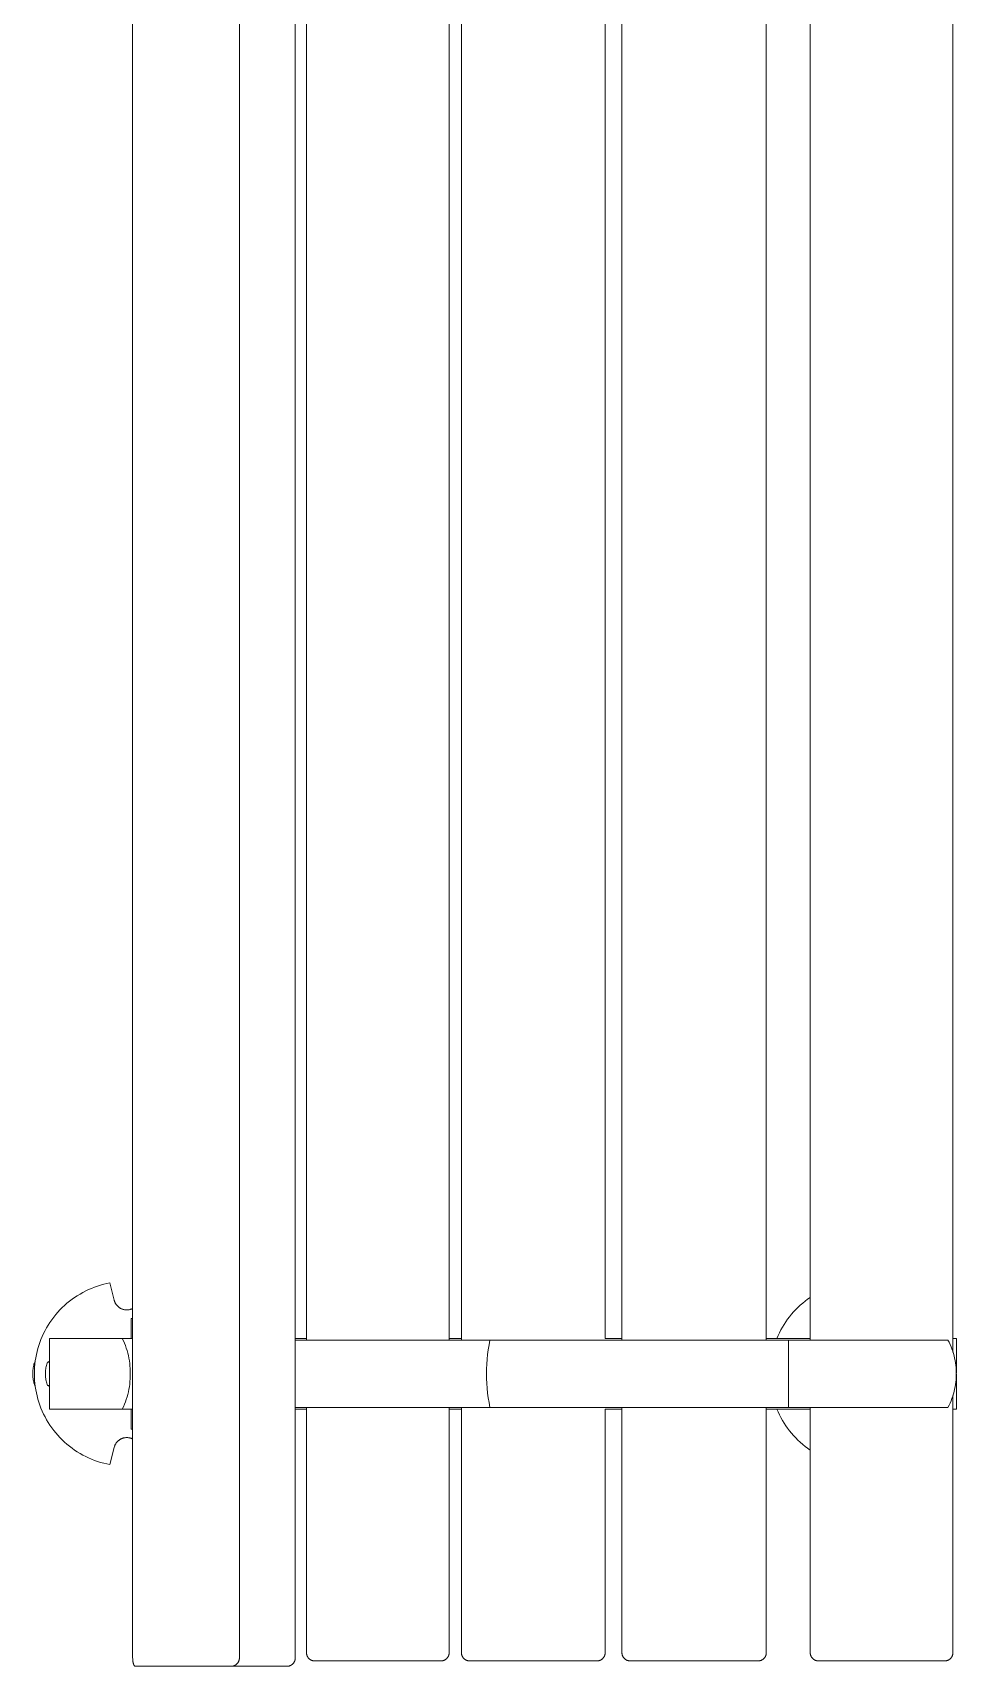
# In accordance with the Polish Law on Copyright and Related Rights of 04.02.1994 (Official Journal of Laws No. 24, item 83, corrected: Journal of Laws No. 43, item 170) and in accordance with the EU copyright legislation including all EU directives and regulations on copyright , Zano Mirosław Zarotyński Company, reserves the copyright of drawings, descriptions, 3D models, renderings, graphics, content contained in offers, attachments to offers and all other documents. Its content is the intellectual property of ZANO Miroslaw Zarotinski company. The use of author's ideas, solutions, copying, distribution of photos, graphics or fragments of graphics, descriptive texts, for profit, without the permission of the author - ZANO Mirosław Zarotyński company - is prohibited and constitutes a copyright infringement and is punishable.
# Model space of a CAD drawing. Header units: millimetres. Extents: x -209 to 4251, y 50 to 3279.
# Drawn here: x -121 to 429, y 50 to 1023 of the extents above; entities that cross this region are included whole.
import ezdxf

# ---------------------------------------------------------------- set-up
doc = ezdxf.new("R2010")
doc.units = ezdxf.units.MM
doc.layers.add('ZANO_R', color=7, linetype='Continuous', lineweight=0)

msp = doc.modelspace()

# ---------------------------------------------------------------- linework, layer by layer
at = {"layer": 'ZANO_R'}
for p, q in [((-61.42, 55.18), (-61.42, 1845.18)), ((2.13, 55.18), (2.13, 1845.18)), ((35.4, 55.18), (35.4, 1845.18)), ((427.04, 1669.48), (427.04, 237.24)), ((42.06, 244.36), (42.06, 1662.36)), ((127.06, 1662.36), (127.06, 244.36)), ((134.33, 1662.36), (134.33, 244.36)), ((219.96, 245.36), (219.96, 1661.36)), ((229.92, 1662.36), (229.92, 244.36)), ((315.9, 244.36), (315.9, 1662.36)), ((342.04, 244.36), (342.04, 1662.36)), ((-92.75, 271.83), (-91.09, 272.76)), ((-91.09, 272.76), (-89.39, 273.64)), ((-89.39, 273.64), (-87.67, 274.46)), ((-87.67, 274.46), (-85.91, 275.22)), ((-85.91, 275.22), (-84.14, 275.91)), ((-84.14, 275.91), (-82.34, 276.55)), ((-82.34, 276.55), (-80.52, 277.12)), ((-80.52, 277.12), (-78.68, 277.63)), ((-78.68, 277.63), (-76.82, 278.07)), ((-76.82, 278.07), (-74.95, 278.45)), ((-74.95, 278.45), (-72.45, 268.23)), ((-104.7, 262.39), (-103.35, 263.75)), ((-103.35, 263.75), (-101.96, 265.06)), ((-101.96, 265.06), (-100.53, 266.32)), ((-100.53, 266.32), (-99.05, 267.53)), ((-99.05, 267.53), (-97.53, 268.68)), ((-97.53, 268.68), (-95.98, 269.79)), ((-95.98, 269.79), (-94.38, 270.84)), ((-94.38, 270.84), (-92.75, 271.83)), ((-72.45, 268.23), (-72.38, 267.97)), ((-72.38, 267.97), (-72.3, 267.71)), ((-72.3, 267.71), (-72.22, 267.46)), ((-72.22, 267.46), (-72.12, 267.21)), ((-72.12, 267.21), (-72.02, 266.96)), ((-72.02, 266.96), (-71.91, 266.72)), ((-71.91, 266.72), (-71.79, 266.48)), ((-71.79, 266.48), (-71.66, 266.24)), ((-71.66, 266.24), (-71.52, 266.01)), ((-71.52, 266.01), (-71.37, 265.79)), ((-71.37, 265.79), (-71.22, 265.57)), ((-71.22, 265.57), (-71.06, 265.35)), ((-71.06, 265.35), (-70.89, 265.14)), ((-70.89, 265.14), (-70.72, 264.94)), ((-70.72, 264.94), (-70.54, 264.74)), ((-70.54, 264.74), (-70.35, 264.55)), ((-70.35, 264.55), (-70.15, 264.37)), ((-70.15, 264.37), (-69.95, 264.19)), ((-69.95, 264.19), (-69.75, 264.02)), ((-69.75, 264.02), (-69.53, 263.86)), ((-69.53, 263.86), (-69.31, 263.7)), ((-69.31, 263.7), (-69.09, 263.56)), ((-69.09, 263.56), (-68.86, 263.42)), ((-68.86, 263.42), (-68.63, 263.29)), ((-68.63, 263.29), (-68.39, 263.16)), ((-68.39, 263.16), (-68.15, 263.05)), ((-68.15, 263.05), (-67.9, 262.94)), ((-67.9, 262.94), (-67.65, 262.84)), ((-67.65, 262.84), (-67.4, 262.75)), ((-67.4, 262.75), (-67.14, 262.67)), ((-67.14, 262.67), (-66.88, 262.6)), ((-63.17, 262.57), (-62.91, 262.64)), ((-62.91, 262.64), (-62.65, 262.72)), ((-62.65, 262.72), (-62.4, 262.8)), ((-62.4, 262.8), (-62.15, 262.9)), ((-62.15, 262.9), (-61.9, 263)), ((-61.9, 263), (-61.66, 263.11)), ((-61.66, 263.11), (-61.42, 263.23)), ((333.42, 262.57), (334.75, 263.9)), ((334.75, 263.9), (336.12, 265.18)), ((336.12, 265.18), (337.54, 266.42)), ((337.54, 266.42), (339, 267.61)), ((339, 267.61), (340.5, 268.74)), ((340.5, 268.74), (342.04, 269.83)), ((-112.68, 251.72), (-111.7, 253.36)), ((-111.7, 253.36), (-110.67, 254.96)), ((-110.67, 254.96), (-109.58, 256.53)), ((-109.58, 256.53), (-108.44, 258.06)), ((-108.44, 258.06), (-107.24, 259.55)), ((-107.24, 259.55), (-105.99, 260.99)), ((-105.99, 260.99), (-104.7, 262.39)), ((-66.88, 262.6), (-66.62, 262.54)), ((-66.62, 262.54), (-66.36, 262.49)), ((-66.36, 262.49), (-66.1, 262.44)), ((-66.1, 262.44), (-65.83, 262.41)), ((-65.83, 262.41), (-65.56, 262.38)), ((-65.56, 262.38), (-65.3, 262.37)), ((-65.3, 262.37), (-65.03, 262.36)), ((-65.03, 262.36), (-64.76, 262.36)), ((-64.76, 262.36), (-64.49, 262.38)), ((-64.49, 262.38), (-64.23, 262.4)), ((-64.23, 262.4), (-63.96, 262.43)), ((-63.96, 262.43), (-63.69, 262.47)), ((-63.69, 262.47), (-63.43, 262.52)), ((-63.43, 262.52), (-63.17, 262.57)), ((-61.42, 257.36), (-62.32, 257.36)), ((-62.32, 257.36), (-62.32, 245.36)), ((325.49, 252.1), (326.47, 253.7)), ((326.47, 253.7), (327.5, 255.28)), ((327.5, 255.28), (328.58, 256.82)), ((328.58, 256.82), (329.72, 258.31)), ((329.72, 258.31), (330.9, 259.77)), ((330.9, 259.77), (332.14, 261.19)), ((332.14, 261.19), (333.42, 262.57)), ((-116.69, 243.07), (-116.01, 244.85)), ((-116.01, 244.85), (-115.27, 246.61)), ((-115.27, 246.61), (-114.46, 248.34)), ((-114.46, 248.34), (-113.6, 250.05)), ((-113.6, 250.05), (-112.68, 251.72)), ((-67.6, 245.36), (-110.96, 245.36)), ((-110.96, 224.36), (-110.96, 245.36)), ((-61.42, 245.36), (-67.6, 245.36)), ((-67.6, 245.36), (-66.93, 243.96)), ((-66.93, 243.96), (-66.31, 242.53)), ((42.06, 245.36), (35.4, 245.36)), ((151.32, 244.36), (35.4, 244.36)), ((134.33, 245.36), (127.06, 245.36)), ((150.77, 241.54), (151.32, 244.36)), ((151.32, 244.36), (329.04, 244.36)), ((229.26, 245.36), (219.96, 245.36)), ((229.26, 245.36), (229.92, 245.36)), ((315.9, 245.36), (329.04, 245.36)), ((322.15, 245.36), (322.9, 247.09)), ((322.9, 247.09), (323.71, 248.79)), ((323.71, 248.79), (324.57, 250.46)), ((324.57, 250.46), (325.49, 252.1)), ((329.04, 245.36), (342.04, 245.36)), ((329.04, 244.36), (329.04, 204.36)), ((424.03, 244.36), (329.04, 244.36)), ((424.69, 243.08), (424.04, 244.36)), ((427.04, 245.36), (429.04, 245.36)), ((429.04, 245.36), (429.04, 224.69)), ((-119.44, 231.97), (-119.14, 233.86)), ((-119.14, 233.86), (-118.78, 235.73)), ((-118.78, 235.73), (-118.35, 237.59)), ((-118.35, 237.59), (-117.86, 239.44)), ((-117.86, 239.44), (-117.31, 241.26)), ((-117.31, 241.26), (-116.69, 243.07)), ((-66.31, 242.53), (-65.75, 241.09)), ((-65.75, 241.09), (-65.23, 239.63)), ((-65.23, 239.63), (-64.76, 238.15)), ((-64.76, 238.15), (-64.34, 236.65)), ((-64.34, 236.65), (-63.97, 235.14)), ((-63.97, 235.14), (-63.65, 233.62)), ((-63.65, 233.62), (-63.39, 232.09)), ((149.63, 232.98), (149.92, 235.85)), ((149.92, 235.85), (150.3, 238.7)), ((150.3, 238.7), (150.77, 241.54)), ((425.3, 241.78), (424.69, 243.08)), ((425.87, 240.46), (425.3, 241.78)), ((426.39, 239.13), (425.87, 240.46)), ((426.87, 237.77), (426.39, 239.13)), ((427.3, 236.4), (426.87, 237.77)), ((427.68, 235.02), (427.3, 236.4)), ((428.02, 233.62), (427.68, 235.02)), ((428.3, 232.21), (428.02, 233.62)), ((-120.95, 225.07), (-120.96, 224.36)), ((-120.96, 224.36), (-120.95, 223.65)), ((-120.91, 225.79), (-120.95, 225.07)), ((-120.85, 226.5), (-120.91, 225.79)), ((-120.76, 227.21), (-120.85, 226.5)), ((-120.65, 227.91), (-120.76, 227.21)), ((-120.52, 228.61), (-120.65, 227.91)), ((-120.36, 229.31), (-120.52, 228.61)), ((-120.18, 230), (-120.36, 229.31)), ((-119.97, 230.68), (-120.18, 230)), ((-119.74, 231.36), (-119.97, 230.68)), ((-119.97, 224.36), (-119.94, 226.27)), ((-119.94, 222.45), (-119.97, 224.36)), ((-119.94, 226.27), (-119.84, 228.18)), ((-119.84, 228.18), (-119.67, 230.08)), ((-119.51, 231.47), (-119.74, 231.36)), ((-119.52, 231.36), (-119.74, 231.36)), ((-119.67, 230.08), (-119.44, 231.97)), ((-113.37, 225.07), (-113.38, 224.36)), ((-113.38, 224.36), (-113.37, 223.65)), ((-113.33, 225.79), (-113.37, 225.07)), ((-113.27, 226.5), (-113.33, 225.79)), ((-113.19, 227.21), (-113.27, 226.5)), ((-113.08, 227.91), (-113.19, 227.21)), ((-112.95, 228.61), (-113.08, 227.91)), ((-112.79, 229.31), (-112.95, 228.61)), ((-112.61, 230), (-112.79, 229.31)), ((-112.41, 230.68), (-112.61, 230)), ((-112.18, 231.36), (-112.41, 230.68)), ((-110.96, 231.95), (-112.18, 231.36)), ((-110.96, 231.36), (-112.18, 231.36)), ((-110.96, 224.36), (-110.96, 203.36)), ((-63.39, 232.09), (-63.18, 230.56)), ((-63.18, 230.56), (-63.02, 229.01)), ((-63.02, 229.01), (-62.91, 227.46)), ((-62.91, 227.46), (-62.85, 225.91)), ((-62.85, 225.91), (-62.85, 224.36)), ((-62.85, 224.36), (-62.85, 222.81)), ((149.27, 224.36), (149.31, 227.24)), ((149.27, 224.36), (149.31, 221.48)), ((149.31, 227.24), (149.42, 230.11)), ((149.42, 230.11), (149.63, 232.98)), ((428.55, 230.8), (428.3, 232.21)), ((428.74, 229.38), (428.55, 230.8)), ((428.88, 227.95), (428.74, 229.38)), ((428.98, 226.51), (428.88, 227.95)), ((429.03, 225.08), (428.98, 226.51)), ((429.03, 223.64), (429.03, 225.08)), ((429.04, 224.03), (429.04, 203.36)), ((-120.95, 223.65), (-120.91, 222.93)), ((-120.91, 222.93), (-120.85, 222.22)), ((-120.85, 222.22), (-120.76, 221.51)), ((-120.76, 221.51), (-120.65, 220.81)), ((-120.65, 220.81), (-120.52, 220.11)), ((-120.52, 220.11), (-120.36, 219.41)), ((-120.36, 219.41), (-120.18, 218.72)), ((-120.18, 218.72), (-119.97, 218.04)), ((-119.97, 218.04), (-119.74, 217.36)), ((-119.84, 220.55), (-119.94, 222.45)), ((-119.67, 218.64), (-119.84, 220.55)), ((-119.74, 217.36), (-119.52, 217.36)), ((-119.74, 217.36), (-119.51, 217.25)), ((-119.44, 216.75), (-119.67, 218.64)), ((-119.14, 214.86), (-119.44, 216.75)), ((-118.78, 212.99), (-119.14, 214.86)), ((-113.37, 223.65), (-113.33, 222.93)), ((-113.33, 222.93), (-113.27, 222.22)), ((-113.27, 222.22), (-113.19, 221.52)), ((-113.19, 221.52), (-113.08, 220.81)), ((-113.08, 220.81), (-112.95, 220.11)), ((-112.95, 220.11), (-112.79, 219.41)), ((-112.79, 219.41), (-112.61, 218.72)), ((-112.61, 218.72), (-112.41, 218.04)), ((-112.41, 218.04), (-112.18, 217.36)), ((-112.18, 217.36), (-110.96, 217.36)), ((-112.18, 217.36), (-110.96, 216.77)), ((-63.65, 215.1), (-63.97, 213.58)), ((-63.39, 216.63), (-63.65, 215.1)), ((-63.18, 218.16), (-63.39, 216.63)), ((-63.02, 219.71), (-63.18, 218.16)), ((-62.91, 221.26), (-63.02, 219.71)), ((-62.85, 222.81), (-62.91, 221.26)), ((149.31, 221.48), (149.42, 218.61)), ((149.42, 218.61), (149.63, 215.74)), ((149.63, 215.74), (149.92, 212.88)), ((427.68, 213.71), (428.02, 215.1)), ((428.02, 215.1), (428.3, 216.51)), ((428.3, 216.51), (428.55, 217.92)), ((428.55, 217.92), (428.74, 219.35)), ((428.74, 219.35), (428.88, 220.77)), ((428.88, 220.77), (428.98, 222.21)), ((428.98, 222.21), (429.03, 223.64)), ((-118.35, 211.13), (-118.78, 212.99)), ((-117.86, 209.28), (-118.35, 211.13)), ((-117.31, 207.46), (-117.86, 209.28)), ((-116.69, 205.65), (-117.31, 207.46)), ((-116.01, 203.87), (-116.69, 205.65)), ((-66.93, 204.76), (-67.6, 203.36)), ((-66.31, 206.19), (-66.93, 204.76)), ((-65.75, 207.63), (-66.31, 206.19)), ((-65.23, 209.1), (-65.75, 207.63)), ((-64.76, 210.58), (-65.23, 209.1)), ((-64.34, 212.07), (-64.76, 210.58)), ((-63.97, 213.58), (-64.34, 212.07)), ((151.32, 204.36), (35.4, 204.36)), ((42.06, 58.36), (42.06, 204.36)), ((127.06, 204.36), (127.06, 58.36)), ((134.33, 204.36), (134.33, 58.36)), ((149.92, 212.88), (150.3, 210.02)), ((150.3, 210.02), (150.77, 207.18)), ((150.77, 207.18), (151.32, 204.36)), ((151.32, 204.36), (329.04, 204.36)), ((229.92, 204.36), (229.92, 58.36)), ((315.9, 58.36), (315.9, 204.36)), ((329.04, 204.36), (424.03, 204.36)), ((342.04, 58.36), (342.04, 204.36)), ((424.04, 204.36), (424.69, 205.64)), ((424.69, 205.64), (425.3, 206.94)), ((425.3, 206.94), (425.87, 208.26)), ((425.87, 208.26), (426.39, 209.6)), ((426.39, 209.6), (426.87, 210.95)), ((426.87, 210.95), (427.3, 212.32)), ((427.04, 211.48), (427.04, 58.36)), ((427.3, 212.32), (427.68, 213.71)), ((-115.27, 202.11), (-116.01, 203.87)), ((-114.46, 200.38), (-115.27, 202.11)), ((-113.6, 198.67), (-114.46, 200.38)), ((-112.68, 197), (-113.6, 198.67)), ((-111.7, 195.36), (-112.68, 197)), ((-110.67, 193.76), (-111.7, 195.36)), ((-103.36, 203.36), (-110.96, 203.36)), ((-103.06, 203.36), (-103.36, 203.36)), ((-102.96, 203.36), (-103.06, 203.36)), ((-102.69, 203.36), (-102.96, 203.36)), ((-102.57, 203.36), (-102.69, 203.36)), ((-102.47, 203.36), (-102.57, 203.36)), ((-102.18, 203.36), (-102.47, 203.36)), ((-101.88, 203.36), (-102.18, 203.36)), ((-101.79, 203.36), (-101.88, 203.36)), ((-101.78, 203.36), (-101.79, 203.36)), ((-101.4, 203.36), (-101.78, 203.36)), ((-101.3, 203.36), (-101.4, 203.36)), ((-101.01, 203.36), (-101.3, 203.36)), ((-100.72, 203.36), (-101.01, 203.36)), ((-100.62, 203.36), (-100.72, 203.36)), ((-100.61, 203.36), (-100.62, 203.36)), ((-100.23, 203.36), (-100.61, 203.36)), ((-100.09, 203.36), (-100.23, 203.36)), ((-99.84, 203.36), (-100.09, 203.36)), ((-99.58, 203.36), (-99.84, 203.36)), ((-99.45, 203.36), (-99.58, 203.36)), ((-99.07, 203.36), (-99.45, 203.36)), ((-99.45, 203.36), (-99.45, 203.36)), ((-98.79, 203.36), (-99.07, 203.36)), ((-98.68, 203.36), (-98.79, 203.36)), ((-98.44, 203.36), (-98.68, 203.36)), ((-98.3, 203.36), (-98.44, 203.36)), ((-97.92, 203.36), (-98.3, 203.36)), ((-98.3, 203.36), (-98.3, 203.36)), ((-97.88, 203.36), (-97.92, 203.36)), ((-97.53, 203.36), (-97.88, 203.36)), ((-97.32, 203.36), (-97.53, 203.36)), ((-97.15, 203.36), (-97.32, 203.36)), ((-96.77, 203.36), (-97.15, 203.36)), ((-97.15, 203.36), (-97.15, 203.36)), ((-96.69, 203.36), (-96.77, 203.36)), ((-96.39, 203.36), (-96.69, 203.36)), ((-96.21, 203.36), (-96.39, 203.36)), ((-96.02, 203.36), (-96.21, 203.36)), ((-95.66, 203.36), (-96.02, 203.36)), ((-95.64, 203.36), (-95.66, 203.36)), ((-95.44, 203.36), (-95.64, 203.36)), ((-95.26, 203.36), (-95.44, 203.36)), ((-95.12, 203.36), (-95.26, 203.36)), ((-94.89, 203.36), (-95.12, 203.36)), ((-94.58, 203.36), (-94.89, 203.36)), ((-94.51, 203.36), (-94.58, 203.36)), ((-94.19, 203.36), (-94.51, 203.36)), ((-94.14, 203.36), (-94.19, 203.36)), ((-94.04, 203.36), (-94.14, 203.36)), ((-93.77, 203.36), (-94.04, 203.36)), ((-93.51, 203.36), (-93.77, 203.36)), ((-93.4, 203.36), (-93.51, 203.36)), ((-93.39, 203.36), (-93.4, 203.36)), ((-93.03, 203.36), (-93.39, 203.36)), ((-92.95, 203.36), (-93.03, 203.36)), ((-92.66, 203.36), (-92.95, 203.36)), ((-92.45, 203.36), (-92.66, 203.36)), ((-92.29, 203.36), (-92.45, 203.36)), ((-91.93, 203.36), (-92.29, 203.36)), ((-92.29, 203.36), (-92.29, 203.36)), ((-91.72, 203.36), (-91.93, 203.36)), ((-91.56, 203.36), (-91.72, 203.36)), ((-91.41, 203.36), (-91.56, 203.36)), ((-91.2, 203.36), (-91.41, 203.36)), ((-90.89, 203.36), (-91.2, 203.36)), ((-90.83, 203.36), (-90.89, 203.36)), ((-90.49, 203.36), (-90.83, 203.36)), ((-90.47, 203.36), (-90.49, 203.36)), ((-90.38, 203.36), (-90.47, 203.36)), ((-90.11, 203.36), (-90.38, 203.36)), ((-89.88, 203.36), (-90.11, 203.36)), ((-89.75, 203.36), (-89.88, 203.36)), ((-89.4, 203.36), (-89.75, 203.36)), ((-89.75, 203.36), (-89.75, 203.36)), ((-89.27, 203.36), (-89.4, 203.36)), ((-89.04, 203.36), (-89.27, 203.36)), ((-88.87, 203.36), (-89.04, 203.36)), ((-88.68, 203.36), (-88.87, 203.36)), ((-88.38, 203.36), (-88.68, 203.36)), ((-88.33, 203.36), (-88.38, 203.36)), ((-88.05, 203.36), (-88.33, 203.36)), ((-87.98, 203.36), (-88.05, 203.36)), ((-87.89, 203.36), (-87.98, 203.36)), ((-87.62, 203.36), (-87.89, 203.36)), ((-87.4, 203.36), (-87.62, 203.36)), ((-87.27, 203.36), (-87.4, 203.36)), ((-86.93, 203.36), (-87.27, 203.36)), ((-87.27, 203.36), (-87.27, 203.36)), ((-86.84, 203.36), (-86.93, 203.36)), ((-86.58, 203.36), (-86.84, 203.36)), ((-86.44, 203.36), (-86.58, 203.36)), ((-86.23, 203.36), (-86.44, 203.36)), ((-86.15, 203.36), (-86.23, 203.36)), ((-85.89, 203.36), (-86.15, 203.36)), ((-85.63, 203.36), (-85.89, 203.36)), ((-85.54, 203.36), (-85.63, 203.36)), ((-85.49, 203.36), (-85.54, 203.36)), ((-85.2, 203.36), (-85.49, 203.36)), ((-85.03, 203.36), (-85.2, 203.36)), ((-84.86, 203.36), (-85.03, 203.36)), ((-84.56, 203.36), (-84.86, 203.36)), ((-84.52, 203.36), (-84.56, 203.36)), ((-84.43, 203.36), (-84.52, 203.36)), ((-84.18, 203.36), (-84.43, 203.36)), ((-84.11, 203.36), (-84.18, 203.36)), ((-83.85, 203.36), (-84.11, 203.36)), ((-83.69, 203.36), (-83.85, 203.36)), ((-83.51, 203.36), (-83.69, 203.36)), ((-83.23, 203.36), (-83.51, 203.36)), ((-83.18, 203.36), (-83.23, 203.36)), ((-83.14, 203.36), (-83.18, 203.36)), ((-82.85, 203.36), (-83.14, 203.36)), ((-82.76, 203.36), (-82.85, 203.36)), ((-82.52, 203.36), (-82.76, 203.36)), ((-82.32, 203.36), (-82.52, 203.36)), ((-82.19, 203.36), (-82.32, 203.36)), ((-82.04, 203.36), (-82.19, 203.36)), ((-81.86, 203.36), (-82.04, 203.36)), ((-81.76, 203.36), (-81.86, 203.36)), ((-81.53, 203.36), (-81.76, 203.36)), ((-81.45, 203.36), (-81.53, 203.36)), ((-81.21, 203.36), (-81.45, 203.36)), ((-81.02, 203.36), (-81.21, 203.36)), ((-80.89, 203.36), (-81.02, 203.36)), ((-80.6, 203.36), (-80.89, 203.36)), ((-80.56, 203.36), (-80.6, 203.36)), ((-80.39, 203.36), (-80.56, 203.36)), ((-80.24, 203.36), (-80.39, 203.36)), ((-80.04, 203.36), (-80.24, 203.36)), ((-79.93, 203.36), (-80.04, 203.36)), ((-79.77, 203.36), (-79.93, 203.36)), ((-79.61, 203.36), (-79.77, 203.36)), ((-79.36, 203.36), (-79.61, 203.36)), ((-79.29, 203.36), (-79.36, 203.36)), ((-79.02, 203.36), (-79.29, 203.36)), ((-78.98, 203.36), (-79.02, 203.36)), ((-78.84, 203.36), (-78.98, 203.36)), ((-78.67, 203.36), (-78.84, 203.36)), ((-78.5, 203.36), (-78.67, 203.36)), ((-78.36, 203.36), (-78.5, 203.36)), ((-78.16, 203.36), (-78.36, 203.36)), ((-78.05, 203.36), (-78.16, 203.36)), ((-77.77, 203.36), (-78.05, 203.36)), ((-77.74, 203.36), (-77.77, 203.36)), ((-77.64, 203.36), (-77.74, 203.36)), ((-77.44, 203.36), (-77.64, 203.36)), ((-77.34, 203.36), (-77.44, 203.36)), ((-77.13, 203.36), (-77.34, 203.36)), ((-76.98, 203.36), (-77.13, 203.36)), ((-76.83, 203.36), (-76.98, 203.36)), ((-76.79, 203.36), (-76.83, 203.36)), ((-76.53, 203.36), (-76.79, 203.36)), ((-76.45, 203.36), (-76.53, 203.36)), ((-76.23, 203.36), (-76.45, 203.36)), ((-76.17, 203.36), (-76.23, 203.36)), ((-75.93, 203.36), (-76.17, 203.36)), ((-75.87, 203.36), (-75.93, 203.36)), ((-75.34, 203.36), (-75.87, 203.36)), ((-75.26, 203.36), (-75.34, 203.36)), ((-75.05, 203.36), (-75.26, 203.36)), ((-67.6, 203.36), (-75.05, 203.36)), ((-75.05, 203.36), (-75.05, 203.36)), ((-61.42, 203.36), (-67.6, 203.36)), ((-62.32, 203.36), (-62.32, 191.36)), ((42.06, 203.36), (35.4, 203.36)), ((134.33, 203.36), (127.06, 203.36)), ((219.96, 58.36), (219.96, 203.36)), ((228.93, 203.36), (219.96, 203.36)), ((229.92, 203.36), (228.93, 203.36)), ((329.04, 203.36), (315.9, 203.36)), ((322.9, 201.63), (322.15, 203.36)), ((323.71, 199.94), (322.9, 201.63)), ((324.57, 198.27), (323.71, 199.94)), ((325.49, 196.62), (324.57, 198.27)), ((326.47, 195.02), (325.49, 196.62)), ((327.5, 193.44), (326.47, 195.02)), ((342.04, 203.36), (329.04, 203.36)), ((429.04, 203.36), (427.04, 203.36)), ((-109.58, 192.19), (-110.67, 193.76)), ((-108.44, 190.66), (-109.58, 192.19)), ((-107.24, 189.17), (-108.44, 190.66)), ((-105.99, 187.73), (-107.24, 189.17)), ((-104.7, 186.33), (-105.99, 187.73)), ((-103.35, 184.97), (-104.7, 186.33)), ((-101.96, 183.66), (-103.35, 184.97)), ((-69.53, 184.86), (-69.75, 184.7)), ((-69.31, 185.02), (-69.53, 184.86)), ((-69.09, 185.16), (-69.31, 185.02)), ((-68.86, 185.3), (-69.09, 185.16)), ((-68.63, 185.44), (-68.86, 185.3)), ((-68.39, 185.56), (-68.63, 185.44)), ((-68.15, 185.67), (-68.39, 185.56)), ((-67.9, 185.78), (-68.15, 185.67)), ((-67.65, 185.88), (-67.9, 185.78)), ((-67.4, 185.97), (-67.65, 185.88)), ((-67.14, 186.05), (-67.4, 185.97)), ((-66.88, 186.12), (-67.14, 186.05)), ((-66.62, 186.18), (-66.88, 186.12)), ((-66.36, 186.23), (-66.62, 186.18)), ((-66.1, 186.28), (-66.36, 186.23)), ((-65.83, 186.31), (-66.1, 186.28)), ((-65.56, 186.34), (-65.83, 186.31)), ((-65.3, 186.35), (-65.56, 186.34)), ((-65.03, 186.36), (-65.3, 186.35)), ((-64.76, 186.36), (-65.03, 186.36)), ((-64.49, 186.35), (-64.76, 186.36)), ((-64.23, 186.32), (-64.49, 186.35)), ((-63.96, 186.29), (-64.23, 186.32)), ((-63.69, 186.25), (-63.96, 186.29)), ((-63.43, 186.21), (-63.69, 186.25)), ((-63.17, 186.15), (-63.43, 186.21)), ((-62.91, 186.08), (-63.17, 186.15)), ((-62.65, 186), (-62.91, 186.08)), ((-62.4, 185.92), (-62.65, 186)), ((-62.15, 185.83), (-62.4, 185.92)), ((-62.32, 191.36), (-61.42, 191.36)), ((-61.9, 185.72), (-62.15, 185.83)), ((-61.66, 185.61), (-61.9, 185.72)), ((-61.42, 185.49), (-61.66, 185.61)), ((328.58, 191.91), (327.5, 193.44)), ((329.72, 190.41), (328.58, 191.91)), ((330.9, 188.95), (329.72, 190.41)), ((332.14, 187.53), (330.9, 188.95)), ((333.42, 186.15), (332.14, 187.53)), ((334.75, 184.82), (333.42, 186.15)), ((336.12, 183.54), (334.75, 184.82)), ((-100.53, 182.4), (-101.96, 183.66)), ((-99.05, 181.2), (-100.53, 182.4)), ((-97.53, 180.04), (-99.05, 181.2)), ((-95.98, 178.94), (-97.53, 180.04)), ((-94.38, 177.89), (-95.98, 178.94)), ((-92.75, 176.89), (-94.38, 177.89)), ((-91.09, 175.96), (-92.75, 176.89)), ((-89.39, 175.08), (-91.09, 175.96)), ((-87.67, 174.26), (-89.39, 175.08)), ((-72.45, 180.49), (-74.95, 170.27)), ((-72.38, 180.75), (-72.45, 180.49)), ((-72.3, 181.01), (-72.38, 180.75)), ((-72.22, 181.26), (-72.3, 181.01)), ((-72.12, 181.51), (-72.22, 181.26)), ((-72.02, 181.76), (-72.12, 181.51)), ((-71.91, 182), (-72.02, 181.76)), ((-71.79, 182.24), (-71.91, 182)), ((-71.66, 182.48), (-71.79, 182.24)), ((-71.52, 182.71), (-71.66, 182.48)), ((-71.37, 182.93), (-71.52, 182.71)), ((-71.22, 183.15), (-71.37, 182.93)), ((-71.06, 183.37), (-71.22, 183.15)), ((-70.89, 183.58), (-71.06, 183.37)), ((-70.72, 183.78), (-70.89, 183.58)), ((-70.54, 183.98), (-70.72, 183.78)), ((-70.35, 184.17), (-70.54, 183.98)), ((-70.15, 184.35), (-70.35, 184.17)), ((-69.95, 184.53), (-70.15, 184.35)), ((-69.75, 184.7), (-69.95, 184.53)), ((337.54, 182.3), (336.12, 183.54)), ((339, 181.12), (337.54, 182.3)), ((340.5, 179.98), (339, 181.12)), ((342.04, 178.89), (340.5, 179.98)), ((-85.91, 173.51), (-87.67, 174.26)), ((-84.14, 172.81), (-85.91, 173.51)), ((-82.34, 172.18), (-84.14, 172.81)), ((-80.52, 171.6), (-82.34, 172.18)), ((-78.68, 171.1), (-80.52, 171.6)), ((-76.82, 170.65), (-78.68, 171.1)), ((-74.95, 170.27), (-76.82, 170.65)), ((42.06, 58.36), (42.06, 58.19)), ((127.06, 58.36), (127.06, 58.19)), ((134.33, 58.36), (134.33, 58.19)), ((219.96, 58.36), (219.96, 58.19)), ((229.92, 58.36), (229.92, 58.19)), ((315.9, 58.36), (315.9, 58.19)), ((342.04, 58.36), (342.04, 58.19)), ((427.04, 58.36), (427.03, 58.19)), ((-61.41, 54.73), (-61.42, 55.18)), ((-61.39, 54.27), (-61.41, 54.73)), ((-61.35, 53.8), (-61.39, 54.27)), ((-61.3, 53.34), (-61.35, 53.8)), ((-61.27, 53.11), (-61.3, 53.34)), ((-61.24, 52.88), (-61.27, 53.11)), ((-61.2, 52.66), (-61.24, 52.88)), ((-61.16, 52.44), (-61.2, 52.66)), ((-61.11, 52.23), (-61.16, 52.44)), ((-61.06, 52.02), (-61.11, 52.23)), ((-61.01, 51.83), (-61.06, 52.02)), ((-60.95, 51.64), (-61.01, 51.83)), ((-60.89, 51.46), (-60.95, 51.64)), ((-60.83, 51.29), (-60.89, 51.46)), ((-60.8, 51.21), (-60.83, 51.29)), ((-60.77, 51.14), (-60.8, 51.21)), ((-60.73, 51.06), (-60.77, 51.14)), ((-60.7, 50.99), (-60.73, 51.06)), ((-60.66, 50.92), (-60.7, 50.99)), ((-60.63, 50.86), (-60.66, 50.92)), ((-60.59, 50.79), (-60.63, 50.86)), ((-60.56, 50.73), (-60.59, 50.79)), ((-60.52, 50.68), (-60.56, 50.73)), ((-60.49, 50.62), (-60.52, 50.68)), ((-60.45, 50.57), (-60.49, 50.62)), ((-60.41, 50.53), (-60.45, 50.57)), ((-60.4, 50.5), (-60.41, 50.53)), ((-60.38, 50.48), (-60.4, 50.5)), ((-60.36, 50.46), (-60.38, 50.48)), ((-60.34, 50.44), (-60.36, 50.46)), ((-60.32, 50.42), (-60.34, 50.44)), ((-60.3, 50.4), (-60.32, 50.42)), ((-60.29, 50.39), (-60.3, 50.4)), ((-60.27, 50.37), (-60.29, 50.39)), ((-60.25, 50.35), (-60.27, 50.37)), ((-60.23, 50.34), (-60.25, 50.35)), ((-60.21, 50.32), (-60.23, 50.34)), ((-60.19, 50.31), (-60.21, 50.32)), ((-60.17, 50.29), (-60.19, 50.31)), ((-60.16, 50.28), (-60.17, 50.29)), ((-60.14, 50.27), (-60.16, 50.28)), ((-60.12, 50.26), (-60.14, 50.27)), ((-60.1, 50.25), (-60.12, 50.26)), ((-60.08, 50.24), (-60.1, 50.25)), ((-60.06, 50.23), (-60.08, 50.24)), ((-60.05, 50.22), (-60.06, 50.23)), ((-60.03, 50.21), (-60.05, 50.22)), ((-60.01, 50.21), (-60.03, 50.21)), ((-59.99, 50.2), (-60.01, 50.21)), ((-59.97, 50.2), (-59.99, 50.2)), ((-59.96, 50.19), (-59.97, 50.2)), ((-59.94, 50.19), (-59.96, 50.19)), ((-59.92, 50.18), (-59.94, 50.19)), ((-59.9, 50.18), (-59.92, 50.18)), ((-59.89, 50.18), (-59.9, 50.18)), ((-59.88, 50.18), (-59.89, 50.18)), ((-59.87, 50.18), (-59.88, 50.18)), ((-59.88, 50.18), (-59.88, 50.18)), ((-59.86, 50.18), (-59.87, 50.18)), ((-59.85, 50.18), (-59.86, 50.18)), ((-59.84, 50.18), (-59.85, 50.18)), ((-59.83, 50.18), (-59.84, 50.18)), ((-59.83, 50.18), (-26.63, 50.18)), ((-26.63, 50.18), (-2.87, 50.18)), ((-2.87, 50.18), (-2.7, 50.18)), ((-2.72, 50.18), (6.63, 50.18)), ((-2.7, 50.18), (-2.53, 50.19)), ((-2.53, 50.19), (-2.36, 50.2)), ((-2.36, 50.2), (-2.19, 50.22)), ((-2.19, 50.22), (-2.02, 50.25)), ((-2.02, 50.25), (-1.85, 50.28)), ((-1.85, 50.28), (-1.69, 50.32)), ((-1.69, 50.32), (-1.52, 50.36)), ((-1.52, 50.36), (-1.36, 50.41)), ((-1.36, 50.41), (-1.2, 50.46)), ((-1.2, 50.46), (-1.04, 50.52)), ((-1.04, 50.52), (-0.88, 50.59)), ((-0.88, 50.59), (-0.72, 50.66)), ((-0.72, 50.66), (-0.57, 50.74)), ((-0.57, 50.74), (-0.42, 50.82)), ((-0.42, 50.82), (-0.27, 50.9)), ((-0.27, 50.9), (-0.13, 50.99)), ((-0.13, 50.99), (0.01, 51.09)), ((0.01, 51.09), (0.15, 51.19)), ((0.15, 51.19), (0.28, 51.3)), ((0.28, 51.3), (0.41, 51.41)), ((0.41, 51.41), (0.54, 51.52)), ((0.54, 51.52), (0.66, 51.64)), ((0.66, 51.64), (0.78, 51.76)), ((0.78, 51.76), (0.9, 51.89)), ((0.9, 51.89), (1.01, 52.02)), ((1.01, 52.02), (1.11, 52.15)), ((1.11, 52.15), (1.21, 52.29)), ((1.21, 52.29), (1.31, 52.43)), ((1.31, 52.43), (1.4, 52.58)), ((1.4, 52.58), (1.49, 52.73)), ((1.49, 52.73), (1.57, 52.88)), ((1.57, 52.88), (1.64, 53.03)), ((1.64, 53.03), (1.71, 53.18)), ((1.71, 53.18), (1.78, 53.34)), ((1.78, 53.34), (1.84, 53.5)), ((1.84, 53.5), (1.89, 53.66)), ((1.89, 53.66), (1.94, 53.83)), ((1.94, 53.83), (1.99, 53.99)), ((1.99, 53.99), (2.02, 54.16)), ((2.02, 54.16), (2.06, 54.33)), ((2.06, 54.33), (2.08, 54.5)), ((2.08, 54.5), (2.1, 54.66)), ((2.1, 54.66), (2.12, 54.83)), ((2.12, 55.01), (2.13, 55.18)), ((2.12, 54.83), (2.12, 55.01)), ((6.63, 50.18), (30.4, 50.18)), ((30.4, 50.18), (30.57, 50.18)), ((30.57, 50.18), (30.74, 50.19)), ((30.74, 50.19), (30.91, 50.2)), ((30.91, 50.2), (31.08, 50.22)), ((31.08, 50.22), (31.24, 50.25)), ((31.24, 50.25), (31.41, 50.28)), ((31.41, 50.28), (31.58, 50.32)), ((31.58, 50.32), (31.74, 50.36)), ((31.74, 50.36), (31.91, 50.41)), ((31.91, 50.41), (32.07, 50.46)), ((32.07, 50.46), (32.23, 50.52)), ((32.23, 50.52), (32.39, 50.59)), ((32.39, 50.59), (32.54, 50.66)), ((32.54, 50.66), (32.7, 50.74)), ((32.7, 50.74), (32.85, 50.82)), ((32.85, 50.82), (32.99, 50.9)), ((32.99, 50.9), (33.14, 50.99)), ((33.14, 50.99), (33.28, 51.09)), ((33.28, 51.09), (33.42, 51.19)), ((33.42, 51.19), (33.55, 51.3)), ((33.55, 51.3), (33.68, 51.41)), ((33.68, 51.41), (33.81, 51.52)), ((33.81, 51.52), (33.93, 51.64)), ((33.93, 51.64), (34.05, 51.76)), ((34.05, 51.76), (34.16, 51.89)), ((34.16, 51.89), (34.27, 52.02)), ((34.27, 52.02), (34.38, 52.15)), ((34.38, 52.15), (34.48, 52.29)), ((34.48, 52.29), (34.58, 52.43)), ((34.58, 52.43), (34.67, 52.58)), ((34.67, 52.58), (34.75, 52.73)), ((34.75, 52.73), (34.83, 52.88)), ((34.83, 52.88), (34.91, 53.03)), ((34.91, 53.03), (34.98, 53.18)), ((34.98, 53.18), (35.05, 53.34)), ((35.05, 53.34), (35.11, 53.5)), ((35.11, 53.5), (35.16, 53.66)), ((35.16, 53.66), (35.21, 53.83)), ((35.21, 53.83), (35.25, 53.99)), ((35.25, 53.99), (35.29, 54.16)), ((35.29, 54.16), (35.32, 54.33)), ((35.32, 54.33), (35.35, 54.5)), ((35.35, 54.5), (35.37, 54.66)), ((35.37, 54.66), (35.38, 54.83)), ((35.38, 54.83), (35.39, 55.01)), ((35.39, 55.01), (35.4, 55.18)), ((42.06, 58.19), (42.07, 58.02)), ((42.07, 58.02), (42.08, 57.85)), ((42.08, 57.85), (42.1, 57.68)), ((42.1, 57.68), (42.13, 57.51)), ((42.13, 57.51), (42.16, 57.34)), ((42.16, 57.34), (42.2, 57.18)), ((42.2, 57.18), (42.24, 57.01)), ((42.24, 57.01), (42.29, 56.85)), ((42.29, 56.85), (42.35, 56.69)), ((42.35, 56.69), (42.41, 56.53)), ((42.41, 56.53), (42.47, 56.37)), ((42.47, 56.37), (42.54, 56.21)), ((42.54, 56.21), (42.62, 56.06)), ((42.62, 56.06), (42.7, 55.91)), ((42.7, 55.91), (42.79, 55.76)), ((42.79, 55.76), (42.88, 55.62)), ((42.88, 55.62), (42.97, 55.48)), ((42.97, 55.48), (43.07, 55.34)), ((43.07, 55.34), (43.18, 55.21)), ((43.18, 55.21), (43.29, 55.07)), ((43.29, 55.07), (43.4, 54.95)), ((43.4, 54.95), (43.52, 54.83)), ((43.52, 54.83), (43.65, 54.71)), ((43.65, 54.71), (43.77, 54.59)), ((43.77, 54.59), (43.9, 54.48)), ((43.9, 54.48), (44.04, 54.38)), ((44.04, 54.38), (44.17, 54.28)), ((44.17, 54.28), (44.32, 54.18)), ((44.32, 54.18), (44.46, 54.09)), ((44.46, 54.09), (44.61, 54)), ((44.61, 54), (44.76, 53.92)), ((44.76, 53.92), (44.91, 53.85)), ((44.91, 53.85), (45.07, 53.77)), ((45.07, 53.77), (45.22, 53.71)), ((45.22, 53.71), (45.38, 53.65)), ((45.38, 53.65), (45.55, 53.6)), ((45.55, 53.6), (45.71, 53.55)), ((45.71, 53.55), (45.87, 53.5)), ((45.87, 53.5), (46.04, 53.47)), ((46.04, 53.47), (46.21, 53.43)), ((46.21, 53.43), (46.38, 53.41)), ((46.38, 53.41), (46.55, 53.39)), ((46.55, 53.39), (46.72, 53.37)), ((46.72, 53.37), (46.89, 53.36)), ((46.89, 53.36), (47.06, 53.36)), ((47.06, 53.36), (122.06, 53.36)), ((122.23, 53.36), (122.06, 53.36)), ((122.4, 53.37), (122.23, 53.36)), ((122.57, 53.39), (122.4, 53.37)), ((122.74, 53.41), (122.57, 53.39)), ((122.91, 53.43), (122.74, 53.41)), ((123.08, 53.47), (122.91, 53.43)), ((123.24, 53.5), (123.08, 53.47)), ((123.41, 53.55), (123.24, 53.5)), ((123.57, 53.6), (123.41, 53.55)), ((123.73, 53.65), (123.57, 53.6)), ((123.89, 53.71), (123.73, 53.65)), ((124.05, 53.77), (123.89, 53.71)), ((124.21, 53.85), (124.05, 53.77)), ((124.36, 53.92), (124.21, 53.85)), ((124.51, 54), (124.36, 53.92)), ((124.66, 54.09), (124.51, 54)), ((124.8, 54.18), (124.66, 54.09)), ((124.94, 54.28), (124.8, 54.18)), ((125.08, 54.38), (124.94, 54.28)), ((125.21, 54.48), (125.08, 54.38)), ((125.34, 54.59), (125.21, 54.48)), ((125.47, 54.71), (125.34, 54.59)), ((125.59, 54.83), (125.47, 54.71)), ((125.71, 54.95), (125.59, 54.83)), ((125.83, 55.07), (125.71, 54.95)), ((125.94, 55.21), (125.83, 55.07)), ((126.04, 55.34), (125.94, 55.21)), ((126.14, 55.48), (126.04, 55.34)), ((126.24, 55.62), (126.14, 55.48)), ((126.33, 55.76), (126.24, 55.62)), ((126.42, 55.91), (126.33, 55.76)), ((126.5, 56.06), (126.42, 55.91)), ((126.57, 56.21), (126.5, 56.06)), ((126.64, 56.37), (126.57, 56.21)), ((126.71, 56.53), (126.64, 56.37)), ((126.77, 56.69), (126.71, 56.53)), ((126.82, 56.85), (126.77, 56.69)), ((126.87, 57.01), (126.82, 56.85)), ((126.92, 57.18), (126.87, 57.01)), ((126.95, 57.34), (126.92, 57.18)), ((126.99, 57.51), (126.95, 57.34)), ((127.01, 57.68), (126.99, 57.51)), ((127.03, 57.85), (127.01, 57.68)), ((127.05, 58.02), (127.03, 57.85)), ((127.06, 58.19), (127.05, 58.02)), ((134.33, 58.19), (134.34, 58.02)), ((134.34, 58.02), (134.35, 57.85)), ((134.35, 57.85), (134.37, 57.68)), ((134.37, 57.68), (134.4, 57.51)), ((134.4, 57.51), (134.43, 57.34)), ((134.43, 57.34), (134.47, 57.18)), ((134.47, 57.18), (134.51, 57.01)), ((134.51, 57.01), (134.56, 56.85)), ((134.56, 56.85), (134.61, 56.69)), ((134.61, 56.69), (134.67, 56.53)), ((134.67, 56.53), (134.74, 56.37)), ((134.74, 56.37), (134.81, 56.21)), ((134.81, 56.21), (134.89, 56.06)), ((134.89, 56.06), (134.97, 55.91)), ((134.97, 55.91), (135.05, 55.76)), ((135.05, 55.76), (135.15, 55.62)), ((135.15, 55.62), (135.24, 55.48)), ((135.24, 55.48), (135.34, 55.34)), ((135.34, 55.34), (135.45, 55.21)), ((135.45, 55.21), (135.56, 55.07)), ((135.56, 55.07), (135.67, 54.95)), ((135.67, 54.95), (135.79, 54.83)), ((135.79, 54.83), (135.91, 54.71)), ((135.91, 54.71), (136.04, 54.59)), ((136.04, 54.59), (136.17, 54.48)), ((136.17, 54.48), (136.3, 54.38)), ((136.3, 54.38), (136.44, 54.28)), ((136.44, 54.28), (136.58, 54.18)), ((136.58, 54.18), (136.73, 54.09)), ((136.73, 54.09), (136.88, 54)), ((136.88, 54), (137.03, 53.92)), ((137.03, 53.92), (137.18, 53.85)), ((137.18, 53.85), (137.33, 53.77)), ((137.33, 53.77), (137.49, 53.71)), ((137.49, 53.71), (137.65, 53.65)), ((137.65, 53.65), (137.81, 53.6)), ((137.81, 53.6), (137.98, 53.55)), ((137.98, 53.55), (138.14, 53.5)), ((138.14, 53.5), (138.31, 53.47)), ((138.31, 53.47), (138.48, 53.43)), ((138.48, 53.43), (138.65, 53.41)), ((138.65, 53.41), (138.81, 53.39)), ((138.81, 53.39), (138.98, 53.37)), ((138.98, 53.37), (139.16, 53.36)), ((139.16, 53.36), (139.33, 53.36)), ((139.33, 53.36), (214.31, 53.36)), ((214.31, 53.36), (214.96, 53.36)), ((215.13, 53.36), (214.96, 53.36)), ((215.3, 53.37), (215.13, 53.36)), ((215.47, 53.39), (215.3, 53.37)), ((215.64, 53.41), (215.47, 53.39)), ((215.81, 53.43), (215.64, 53.41)), ((215.98, 53.47), (215.81, 53.43)), ((216.14, 53.5), (215.98, 53.47)), ((216.31, 53.55), (216.14, 53.5)), ((216.47, 53.6), (216.31, 53.55)), ((216.64, 53.65), (216.47, 53.6)), ((216.8, 53.71), (216.64, 53.65)), ((216.95, 53.77), (216.8, 53.71)), ((217.11, 53.85), (216.95, 53.77)), ((217.26, 53.92), (217.11, 53.85)), ((217.41, 54), (217.26, 53.92)), ((217.56, 54.09), (217.41, 54)), ((217.7, 54.18), (217.56, 54.09)), ((217.84, 54.28), (217.7, 54.18)), ((217.98, 54.38), (217.84, 54.28)), ((218.12, 54.48), (217.98, 54.38)), ((218.25, 54.59), (218.12, 54.48)), ((218.37, 54.71), (218.25, 54.59)), ((218.5, 54.83), (218.37, 54.71)), ((218.61, 54.95), (218.5, 54.83)), ((218.73, 55.08), (218.61, 54.95)), ((218.84, 55.21), (218.73, 55.08)), ((218.94, 55.34), (218.84, 55.21)), ((219.05, 55.48), (218.94, 55.34)), ((219.14, 55.62), (219.05, 55.48)), ((219.23, 55.76), (219.14, 55.62)), ((219.32, 55.91), (219.23, 55.76)), ((219.4, 56.06), (219.32, 55.91)), ((219.48, 56.21), (219.4, 56.06)), ((219.55, 56.37), (219.48, 56.21)), ((219.61, 56.53), (219.55, 56.37)), ((219.67, 56.69), (219.61, 56.53)), ((219.73, 56.85), (219.67, 56.69)), ((219.77, 57.01), (219.73, 56.85)), ((219.82, 57.18), (219.77, 57.01)), ((219.86, 57.34), (219.82, 57.18)), ((219.89, 57.51), (219.86, 57.34)), ((219.91, 57.68), (219.89, 57.51)), ((219.93, 57.85), (219.91, 57.68)), ((219.95, 58.02), (219.93, 57.85)), ((219.96, 58.19), (219.95, 58.02)), ((229.92, 58.19), (229.93, 58.02)), ((229.93, 58.02), (229.95, 57.85)), ((229.95, 57.85), (229.97, 57.68)), ((229.97, 57.68), (229.99, 57.51)), ((229.99, 57.51), (230.02, 57.34)), ((230.02, 57.34), (230.06, 57.18)), ((230.06, 57.18), (230.1, 57.01)), ((230.1, 57.01), (230.15, 56.85)), ((230.15, 56.85), (230.21, 56.69)), ((230.21, 56.69), (230.27, 56.53)), ((230.27, 56.53), (230.33, 56.37)), ((230.33, 56.37), (230.4, 56.21)), ((230.4, 56.21), (230.48, 56.06)), ((230.48, 56.06), (230.56, 55.91)), ((230.56, 55.91), (230.65, 55.76)), ((230.65, 55.76), (230.74, 55.62)), ((230.74, 55.62), (230.83, 55.48)), ((230.83, 55.48), (230.94, 55.34)), ((230.94, 55.34), (231.04, 55.21)), ((231.04, 55.21), (231.15, 55.07)), ((231.15, 55.07), (231.26, 54.95)), ((231.26, 54.95), (231.38, 54.83)), ((231.38, 54.83), (231.51, 54.71)), ((231.51, 54.71), (231.63, 54.59)), ((231.63, 54.59), (231.76, 54.48)), ((231.76, 54.48), (231.9, 54.38)), ((231.9, 54.38), (232.04, 54.28)), ((232.04, 54.28), (232.18, 54.18)), ((232.18, 54.18), (232.32, 54.09)), ((232.32, 54.09), (232.47, 54)), ((232.47, 54), (232.62, 53.92)), ((232.62, 53.92), (232.77, 53.85)), ((232.77, 53.85), (232.93, 53.77)), ((232.93, 53.77), (233.08, 53.71)), ((233.08, 53.71), (233.24, 53.65)), ((233.24, 53.65), (233.41, 53.6)), ((233.41, 53.6), (233.57, 53.55)), ((233.57, 53.55), (233.74, 53.5)), ((233.74, 53.5), (233.9, 53.47)), ((233.9, 53.47), (234.07, 53.43)), ((234.07, 53.43), (234.24, 53.41)), ((234.24, 53.41), (234.41, 53.39)), ((234.41, 53.39), (234.58, 53.37)), ((234.58, 53.37), (234.75, 53.36)), ((234.75, 53.36), (234.92, 53.36)), ((234.92, 53.36), (309.89, 53.36)), ((309.89, 53.36), (310.9, 53.36)), ((311.08, 53.36), (310.9, 53.36)), ((311.25, 53.37), (311.08, 53.36)), ((311.43, 53.39), (311.25, 53.37)), ((311.6, 53.41), (311.43, 53.39)), ((311.77, 53.44), (311.6, 53.41)), ((311.94, 53.47), (311.77, 53.44)), ((312.11, 53.51), (311.94, 53.47)), ((312.28, 53.55), (312.11, 53.51)), ((312.45, 53.61), (312.28, 53.55)), ((312.61, 53.66), (312.45, 53.61)), ((312.78, 53.73), (312.61, 53.66)), ((312.94, 53.79), (312.78, 53.73)), ((313.09, 53.87), (312.94, 53.79)), ((313.25, 53.95), (313.09, 53.87)), ((313.4, 54.03), (313.25, 53.95)), ((313.55, 54.12), (313.4, 54.03)), ((313.7, 54.22), (313.55, 54.12)), ((313.84, 54.32), (313.7, 54.22)), ((313.98, 54.42), (313.84, 54.32)), ((314.12, 54.53), (313.98, 54.42)), ((314.25, 54.65), (314.12, 54.53)), ((314.38, 54.76), (314.25, 54.65)), ((314.5, 54.89), (314.38, 54.76)), ((314.62, 55.02), (314.5, 54.89)), ((314.73, 55.15), (314.62, 55.02)), ((314.84, 55.28), (314.73, 55.15)), ((314.95, 55.42), (314.84, 55.28)), ((315.05, 55.57), (314.95, 55.42)), ((315.14, 55.71), (315.05, 55.57)), ((315.23, 55.86), (315.14, 55.71)), ((315.32, 56.01), (315.23, 55.86)), ((315.4, 56.17), (315.32, 56.01)), ((315.47, 56.33), (315.4, 56.17)), ((315.54, 56.49), (315.47, 56.33)), ((315.6, 56.65), (315.54, 56.49)), ((315.66, 56.82), (315.6, 56.65)), ((315.71, 56.98), (315.66, 56.82)), ((315.75, 57.15), (315.71, 56.98)), ((315.79, 57.32), (315.75, 57.15)), ((315.83, 57.49), (315.79, 57.32)), ((315.85, 57.67), (315.83, 57.49)), ((315.87, 57.84), (315.85, 57.67)), ((315.89, 58.01), (315.87, 57.84)), ((315.9, 58.19), (315.89, 58.01)), ((342.04, 58.19), (342.05, 58.02)), ((342.05, 58.02), (342.06, 57.85)), ((342.06, 57.85), (342.08, 57.68)), ((342.08, 57.68), (342.11, 57.51)), ((342.11, 57.51), (342.14, 57.34)), ((342.14, 57.34), (342.18, 57.18)), ((342.18, 57.18), (342.22, 57.01)), ((342.22, 57.01), (342.27, 56.85)), ((342.27, 56.85), (342.32, 56.69)), ((342.32, 56.69), (342.38, 56.53)), ((342.38, 56.53), (342.45, 56.37)), ((342.45, 56.37), (342.52, 56.21)), ((342.52, 56.21), (342.6, 56.06)), ((342.6, 56.06), (342.68, 55.91)), ((342.68, 55.91), (342.76, 55.76)), ((342.76, 55.76), (342.86, 55.62)), ((342.86, 55.62), (342.95, 55.48)), ((342.95, 55.48), (343.05, 55.34)), ((343.05, 55.34), (343.16, 55.21)), ((343.16, 55.21), (343.27, 55.07)), ((343.27, 55.07), (343.38, 54.95)), ((343.38, 54.95), (343.5, 54.83)), ((343.5, 54.83), (343.62, 54.71)), ((343.62, 54.71), (343.75, 54.59)), ((343.75, 54.59), (343.88, 54.48)), ((343.88, 54.48), (344.01, 54.38)), ((344.01, 54.38), (344.15, 54.28)), ((344.15, 54.28), (344.29, 54.18)), ((344.29, 54.18), (344.44, 54.09)), ((344.44, 54.09), (344.59, 54)), ((344.59, 54), (344.74, 53.92)), ((344.74, 53.92), (344.89, 53.85)), ((344.89, 53.85), (345.04, 53.77)), ((345.04, 53.77), (345.2, 53.71)), ((345.2, 53.71), (345.36, 53.65)), ((345.36, 53.65), (345.52, 53.6)), ((345.52, 53.6), (345.69, 53.55)), ((345.69, 53.55), (345.85, 53.5)), ((345.85, 53.5), (346.02, 53.47)), ((346.02, 53.47), (346.19, 53.43)), ((346.19, 53.43), (346.36, 53.41)), ((346.36, 53.41), (346.52, 53.39)), ((346.52, 53.39), (346.69, 53.37)), ((346.69, 53.37), (346.87, 53.36)), ((346.87, 53.36), (347.04, 53.36)), ((347.04, 53.36), (422.04, 53.36)), ((422.21, 53.36), (422.04, 53.36)), ((422.38, 53.37), (422.21, 53.36)), ((422.55, 53.39), (422.38, 53.37)), ((422.72, 53.41), (422.55, 53.39)), ((422.89, 53.43), (422.72, 53.41)), ((423.05, 53.47), (422.89, 53.43)), ((423.22, 53.5), (423.05, 53.47)), ((423.39, 53.55), (423.22, 53.5)), ((423.55, 53.6), (423.39, 53.55)), ((423.71, 53.65), (423.55, 53.6)), ((423.87, 53.71), (423.71, 53.65)), ((424.03, 53.77), (423.87, 53.71)), ((424.18, 53.85), (424.03, 53.77)), ((424.34, 53.92), (424.18, 53.85)), ((424.49, 54), (424.34, 53.92)), ((424.63, 54.09), (424.49, 54)), ((424.78, 54.18), (424.63, 54.09)), ((424.92, 54.28), (424.78, 54.18)), ((425.06, 54.38), (424.92, 54.28)), ((425.19, 54.48), (425.06, 54.38)), ((425.32, 54.59), (425.19, 54.48)), ((425.45, 54.71), (425.32, 54.59)), ((425.57, 54.83), (425.45, 54.71)), ((425.69, 54.95), (425.57, 54.83)), ((425.8, 55.07), (425.69, 54.95)), ((425.91, 55.21), (425.8, 55.07)), ((426.02, 55.34), (425.91, 55.21)), ((426.12, 55.48), (426.02, 55.34)), ((426.22, 55.62), (426.12, 55.48)), ((426.31, 55.76), (426.22, 55.62)), ((426.39, 55.91), (426.31, 55.76)), ((426.48, 56.06), (426.39, 55.91)), ((426.55, 56.21), (426.48, 56.06)), ((426.62, 56.37), (426.55, 56.21)), ((426.69, 56.53), (426.62, 56.37)), ((426.75, 56.69), (426.69, 56.53)), ((426.8, 56.85), (426.75, 56.69)), ((426.85, 57.01), (426.8, 56.85)), ((426.89, 57.18), (426.85, 57.01)), ((426.93, 57.34), (426.89, 57.18)), ((426.96, 57.51), (426.93, 57.34)), ((426.99, 57.68), (426.96, 57.51)), ((427.01, 57.85), (426.99, 57.68)), ((427.02, 58.02), (427.01, 57.85)), ((427.03, 58.19), (427.02, 58.02))]:
    msp.add_line(p, q, dxfattribs=at)

doc.saveas('drawing.dxf')
